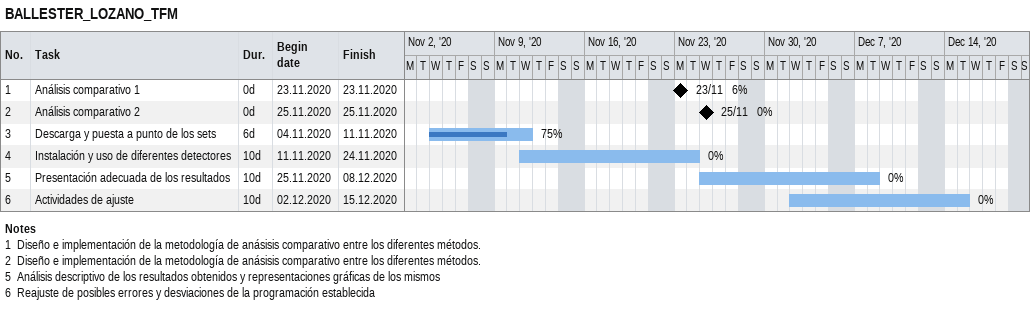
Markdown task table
BALLESTER_LOZANO_TFM

| ID | Task | Duration | Start | Finish | % complete |
|---|---|---|---|---|---|
| 1 | Análisis comparativo 1 | 0d | 2020-11-23 | 2020-11-23 | 6 |
| 2 | Análisis comparativo 2 | 0d | 2020-11-25 | 2020-11-25 | 0 |
| 3 | Descarga y puesta a punto de los sets | 6d | 2020-11-04 | 2020-11-11 | 75 |
| 4 | Instalación y uso de diferentes detectores | 10d | 2020-11-11 | 2020-11-24 | 0 |
| 5 | Presentación adecuada de los resultados | 10d | 2020-11-25 | 2020-12-08 | 0 |
| 6 | Actividades de ajuste | 10d | 2020-12-02 | 2020-12-15 | 0 |

Notes
- 1: Diseño e implementación de la metodología de anásisis comparativo entre los diferentes métodos.
- 2: Diseño e implementación de la metodología de anásisis comparativo entre los diferentes métodos.
- 5: Análisis descriptivo de los resultados obtenidos y representaciones gráficas de los mismos
- 6: Reajuste de posibles errores y desviaciones de la programación establecida
